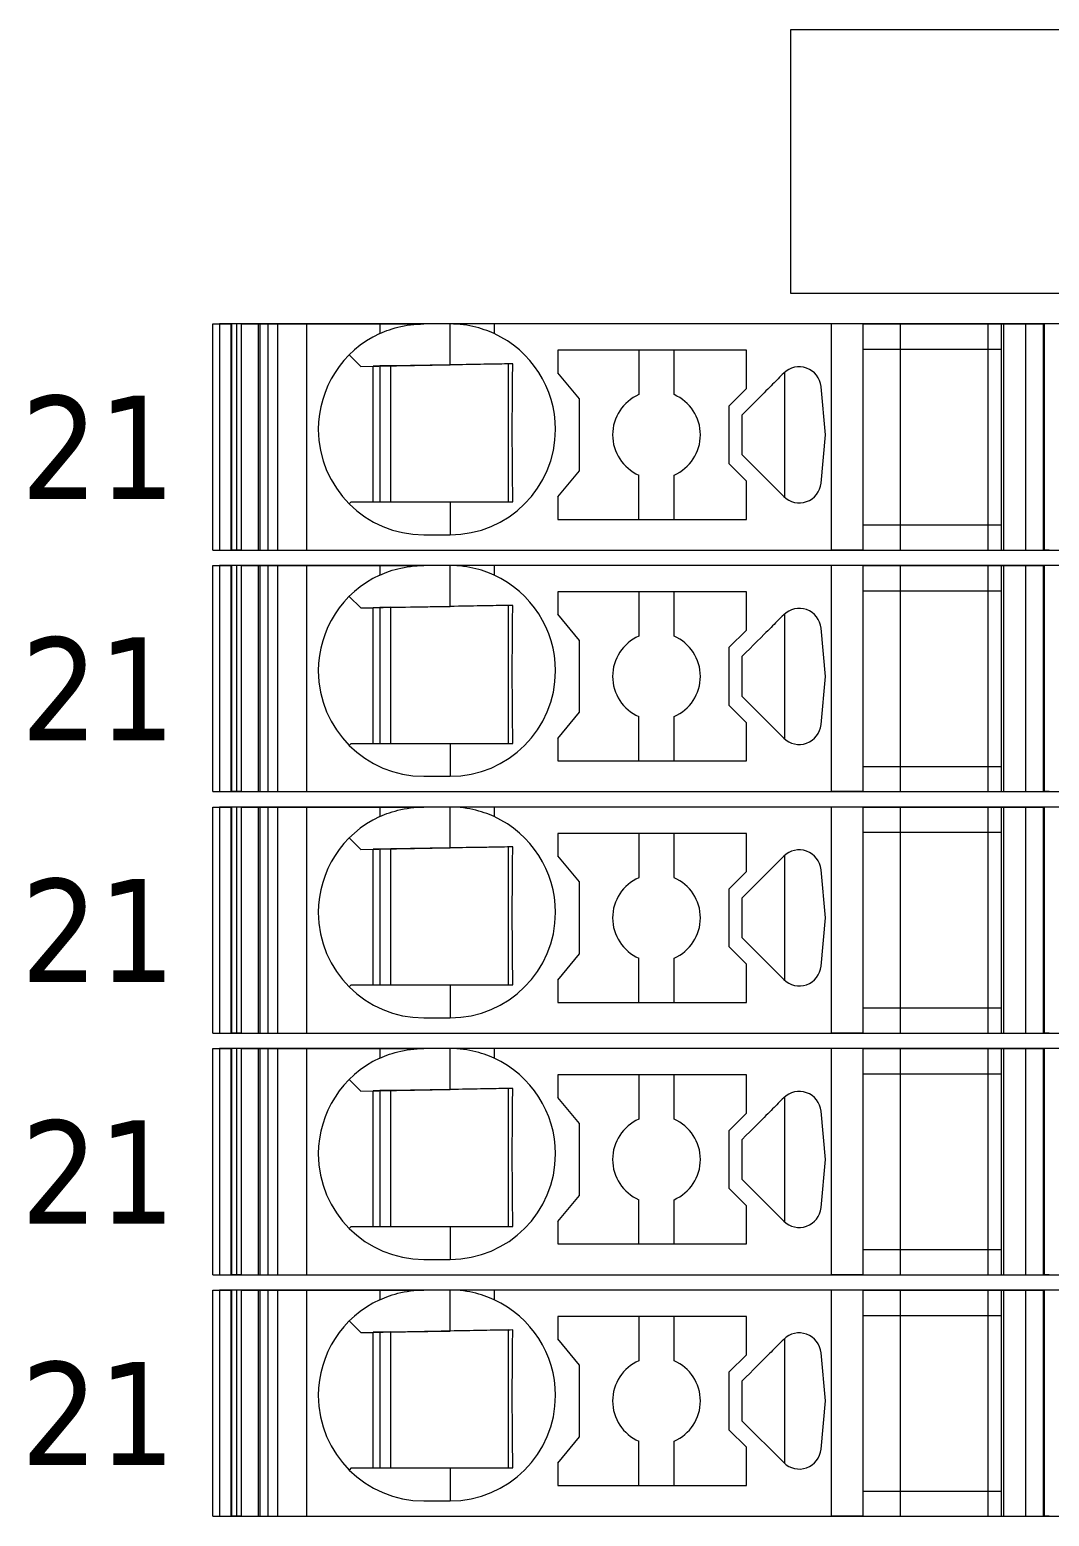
# Model space of a CAD drawing. Header units: millimetres. Extents: x 0 to 1680, y 0 to 1188.
# Drawn here: x 831.68 to 854.89, y 303.35 to 337.2 of the extents above; entities that cross this region are included whole.
import ezdxf
from ezdxf.enums import TextEntityAlignment as Align

# ---------------------------------------------------------------- set-up
doc = ezdxf.new("R2010")
doc.units = ezdxf.units.MM
for name, color, linetype, lineweight in [('EPLAN100', 7, 'Continuous', 13), ('EPLAN309', 5, 'Continuous', 5), ('EPLAN493', 5, 'Continuous', 5), ('MAIN-1', 7, 'Continuous', 5), ('MAIN-2', 7, 'Continuous', 5)]:
    doc.layers.add(name, color=color, linetype=linetype, lineweight=lineweight)
doc.styles.add('Tahoma', font='')
doc.styles.get('Tahoma').set_extended_font_data('Tahoma')

# ---------------------------------------------------------------- blocks, each defined once
blk = doc.blocks.new('EPLSYM_LibrarySPECIAL_Symbol12_Variant0_Placement8')
at = {"layer": 'EPLAN309', "lineweight": 13, "ltscale": 16}
blk.add_lwpolyline([(0, -5.15), (68.15, -5.15), (68.15, 0), (0, 0)], close=True, dxfattribs=at)
at = {"layer": 'EPLAN493', "color": 5, "style": 'Tahoma'}
blk.add_attdef('17_20450', text='', height=2.3478, dxfattribs=at).set_placement((0, -21.83478), align=Align.MIDDLE_RIGHT)
blk = doc.blocks.new('EPLSYM_LibrarySPECIAL_Symbol12_Variant0_Placement8_1')
at = {"layer": 'EPLAN309', "lineweight": 13, "ltscale": 16}
blk.add_lwpolyline([(0, -5.15), (68.15, -5.15), (68.15, 0), (0, 0)], close=True, dxfattribs=at)
at = {"layer": 'EPLAN493', "color": 5, "style": 'Tahoma'}
blk.add_attdef('17_20450', text='', height=2.3478, dxfattribs=at).set_placement((0, -21.83478), align=Align.MIDDLE_RIGHT)
blk = doc.blocks.new('EPLSYM_LibrarySPECIAL_Symbol12_Variant0_Placement8_2')
at = {"layer": 'EPLAN309', "lineweight": 13, "ltscale": 16}
blk.add_lwpolyline([(0, -5.15), (68.15, -5.15), (68.15, 0), (0, 0)], close=True, dxfattribs=at)
at = {"layer": 'EPLAN493', "color": 5, "style": 'Tahoma'}
blk.add_attdef('17_20450', text='', height=2.3478, dxfattribs=at).set_placement((0, -21.83478), align=Align.MIDDLE_RIGHT)
blk = doc.blocks.new('EPLSYM_LibrarySPECIAL_Symbol12_Variant0_Placement8_3')
at = {"layer": 'EPLAN309', "lineweight": 13, "ltscale": 16}
blk.add_lwpolyline([(0, -5.15), (68.15, -5.15), (68.15, 0), (0, 0)], close=True, dxfattribs=at)
at = {"layer": 'EPLAN493', "color": 5, "style": 'Tahoma'}
blk.add_attdef('17_20450', text='', height=2.3478, dxfattribs=at).set_placement((0, -21.83478), align=Align.MIDDLE_RIGHT)
blk = doc.blocks.new('EPLSYM_LibrarySPECIAL_Symbol12_Variant0_Placement8_4')
at = {"layer": 'EPLAN309', "lineweight": 13, "ltscale": 16}
blk.add_lwpolyline([(0, -5.15), (68.15, -5.15), (68.15, 0), (0, 0)], close=True, dxfattribs=at)
at = {"layer": 'EPLAN493', "color": 5, "style": 'Tahoma'}
blk.add_attdef('17_20450', text='', height=2.3478, dxfattribs=at).set_placement((0, -21.83478), align=Align.MIDDLE_RIGHT)

msp = doc.modelspace()

# ---------------------------------------------------------------- linework, layer by layer
at = {"layer": 'EPLAN100', "lineweight": 0, "ltscale": 6}
msp.add_lwpolyline([(849, 331.2), (887, 331.2), (887, 337.2), (849, 337.2)], close=True, dxfattribs=at)
at = {"layer": 'MAIN-1'}
for p, q in [((835.85, 330.5), (836.284, 330.5)), ((835.85, 325.35), (835.85, 330.5)), ((836.393, 330.5), (836.284, 330.5)), ((836.284, 325.35), (836.284, 330.5)), ((836.501, 330.5), (836.393, 330.5)), ((836.393, 325.35), (836.393, 330.5)), ((836.501, 330.5), (839.65, 330.5)), ((836.501, 325.35), (836.501, 330.5)), ((839.65, 330.5), (840.65, 330.5)), ((839.65, 330.5), (839.65, 330.282)), ((839.872, 330.37), (839.933, 330.39)), ((839.933, 330.39), (839.997, 330.409)), ((839.997, 330.409), (840.063, 330.427)), ((840.063, 330.427), (840.131, 330.443)), ((840.131, 330.443), (840.201, 330.458)), ((840.201, 330.458), (840.272, 330.47)), ((840.272, 330.47), (840.346, 330.481)), ((840.346, 330.481), (840.421, 330.489)), ((840.421, 330.489), (840.497, 330.495)), ((840.497, 330.495), (840.573, 330.499)), ((840.573, 330.499), (840.65, 330.5)), ((841.25, 330.5), (840.65, 330.5)), ((841.327, 330.499), (841.25, 330.5)), ((842.25, 330.5), (841.25, 330.5)), ((841.25, 329.568), (841.25, 330.5)), ((841.403, 330.495), (841.327, 330.499)), ((841.479, 330.489), (841.403, 330.495)), ((841.554, 330.481), (841.479, 330.489)), ((841.628, 330.47), (841.554, 330.481)), ((841.699, 330.458), (841.628, 330.47)), ((841.769, 330.443), (841.699, 330.458)), ((841.837, 330.427), (841.769, 330.443)), ((841.903, 330.409), (841.837, 330.427)), ((841.967, 330.39), (841.903, 330.409)), ((842.028, 330.37), (841.967, 330.39)), ((849.932, 330.5), (842.25, 330.5)), ((842.25, 330.5), (842.25, 330.282)), ((850.65, 330.5), (849.932, 330.5)), ((849.932, 325.35), (849.932, 330.5)), ((850.65, 330.5), (853.8, 330.5)), ((850.65, 330.5), (850.65, 325.35)), ((853.8, 330.5), (854.35, 330.5)), ((853.8, 330.5), (853.8, 325.35)), ((854.35, 330.5), (854.784, 330.5)), ((854.35, 330.5), (854.35, 325.35)), ((854.893, 330.5), (854.784, 330.5)), ((854.784, 325.35), (854.784, 330.5)), ((839.65, 330.282), (839.702, 330.305)), ((839.702, 330.305), (839.756, 330.327)), ((839.756, 330.327), (839.813, 330.349)), ((839.813, 330.349), (839.872, 330.37)), ((842.087, 330.349), (842.028, 330.37)), ((842.144, 330.327), (842.087, 330.349)), ((842.198, 330.305), (842.144, 330.327)), ((842.25, 330.282), (842.198, 330.305)), ((838.953, 329.797), (839.217, 329.533)), ((843.7, 329.9), (843.7, 329.389)), ((848, 329.9), (843.7, 329.9)), ((845.55, 329.9), (845.55, 328.892)), ((846.35, 328.892), (846.35, 329.9)), ((848, 329.029), (848, 329.9)), ((850.65, 329.925), (853.8, 329.925)), ((839.217, 329.533), (841.25, 329.568)), ((839.5, 326.45), (839.5, 329.538)), ((839.65, 329.54), (839.65, 326.45)), ((839.9, 326.45), (839.9, 329.545)), ((841.345, 329.57), (841.25, 329.568)), ((841.438, 329.571), (841.345, 329.57)), ((841.53, 329.573), (841.438, 329.571)), ((841.618, 329.575), (841.53, 329.573)), ((841.703, 329.576), (841.618, 329.575)), ((841.786, 329.577), (841.703, 329.576)), ((841.865, 329.579), (841.786, 329.577)), ((841.943, 329.58), (841.865, 329.579)), ((842.017, 329.581), (841.943, 329.58)), ((842.09, 329.582), (842.017, 329.581)), ((842.16, 329.584), (842.09, 329.582)), ((842.229, 329.585), (842.16, 329.584)), ((842.297, 329.586), (842.229, 329.585)), ((842.363, 329.587), (842.297, 329.586)), ((842.428, 329.588), (842.363, 329.587)), ((842.491, 329.589), (842.428, 329.588)), ((842.554, 329.59), (842.491, 329.589)), ((842.615, 329.591), (842.554, 329.59)), ((842.579, 326.45), (842.579, 329.591)), ((842.676, 329.592), (842.615, 329.591)), ((842.673, 329.303), (842.674, 329.377)), ((842.674, 329.377), (842.675, 329.45)), ((842.675, 329.45), (842.676, 329.522)), ((842.676, 329.522), (842.676, 329.592)), ((844.2, 328.793), (843.7, 329.389)), ((848.846, 329.379), (848.815, 329.347)), ((848.867, 329.398), (848.867, 326.552)), ((842.67, 328.988), (842.671, 329.07)), ((842.671, 329.07), (842.672, 329.149)), ((842.672, 329.149), (842.673, 329.227)), ((842.673, 329.227), (842.673, 329.303)), ((847.6, 328.629), (848, 329.029)), ((848.521, 329.053), (848.483, 329.015)), ((848.558, 329.09), (848.521, 329.053)), ((848.594, 329.126), (848.558, 329.09)), ((848.627, 329.159), (848.594, 329.126)), ((848.658, 329.191), (848.627, 329.159)), ((848.69, 329.222), (848.658, 329.191)), ((848.721, 329.253), (848.69, 329.222)), ((848.752, 329.285), (848.721, 329.253)), ((848.784, 329.316), (848.752, 329.285)), ((848.815, 329.347), (848.784, 329.316)), ((849.802, 327.975), (849.698, 329.072)), ((842.668, 328.632), (842.669, 328.726)), ((842.669, 328.817), (842.67, 328.904)), ((842.669, 328.726), (842.669, 328.817)), ((842.67, 328.904), (842.67, 328.988)), ((844.2, 327.157), (844.2, 328.793)), ((848.158, 328.69), (848.072, 328.604)), ((848.242, 328.774), (848.158, 328.69)), ((848.323, 328.856), (848.242, 328.774)), ((848.402, 328.934), (848.323, 328.856)), ((848.443, 328.975), (848.402, 328.934)), ((848.483, 329.015), (848.443, 328.975)), ((842.667, 328.431), (842.668, 328.534)), ((842.667, 328.324), (842.667, 328.431)), ((842.668, 328.534), (842.668, 328.632)), ((847.6, 328.629), (847.6, 327.321)), ((847.986, 328.518), (847.9, 328.432)), ((847.9, 328.302), (847.9, 328.432)), ((848.072, 328.604), (847.986, 328.518)), ((842.667, 328.213), (842.667, 328.324)), ((842.667, 328.1), (842.667, 328.213)), ((842.667, 327.979), (842.667, 328.1)), ((847.9, 328.171), (847.9, 328.302)), ((847.9, 328.04), (847.9, 328.171)), ((847.9, 327.91), (847.9, 328.04)), ((842.667, 327.861), (842.667, 327.979)), ((842.667, 327.747), (842.667, 327.861)), ((842.668, 327.638), (842.667, 327.747)), ((847.9, 327.779), (847.9, 327.91)), ((847.9, 327.648), (847.9, 327.779)), ((849.698, 326.878), (849.802, 327.975)), ((842.668, 327.534), (842.668, 327.638)), ((842.669, 327.434), (842.668, 327.534)), ((842.669, 327.339), (842.669, 327.434)), ((842.67, 327.248), (842.669, 327.339)), ((847.9, 327.518), (847.9, 327.648)), ((847.9, 327.518), (848.846, 326.571)), ((842.671, 327.159), (842.67, 327.248)), ((842.672, 327.073), (842.671, 327.159)), ((842.672, 326.99), (842.672, 327.073)), ((843.7, 326.561), (844.2, 327.157)), ((845.55, 326.05), (845.55, 327.058)), ((846.35, 326.05), (846.35, 327.058)), ((848, 326.921), (847.6, 327.321)), ((842.673, 326.908), (842.672, 326.99)), ((842.674, 326.829), (842.673, 326.908)), ((842.675, 326.75), (842.674, 326.829)), ((842.676, 326.674), (842.675, 326.75)), ((842.676, 326.598), (842.676, 326.674)), ((848, 326.05), (848, 326.921)), ((839, 326.45), (838.953, 326.403)), ((839, 326.45), (841.25, 326.45)), ((841.25, 326.45), (841.342, 326.45)), ((841.25, 326.45), (841.25, 325.7)), ((841.342, 326.45), (841.433, 326.45)), ((841.433, 326.45), (841.523, 326.45)), ((841.523, 326.45), (841.61, 326.45)), ((841.61, 326.45), (841.695, 326.45)), ((841.695, 326.45), (841.778, 326.45)), ((841.778, 326.45), (841.858, 326.45)), ((841.858, 326.45), (841.936, 326.45)), ((841.936, 326.45), (842.011, 326.45)), ((842.011, 326.45), (842.085, 326.45)), ((842.085, 326.45), (842.157, 326.45)), ((842.157, 326.45), (842.226, 326.45)), ((842.226, 326.45), (842.295, 326.45)), ((842.295, 326.45), (842.361, 326.45)), ((842.361, 326.45), (842.427, 326.45)), ((842.427, 326.45), (842.491, 326.45)), ((842.491, 326.45), (842.555, 326.45)), ((842.555, 326.45), (842.617, 326.45)), ((842.617, 326.45), (842.678, 326.45)), ((842.677, 326.524), (842.676, 326.598)), ((842.678, 326.45), (842.677, 326.524)), ((843.7, 326.561), (843.7, 326.05)), ((843.7, 326.05), (848, 326.05)), ((840.65, 325.7), (841.25, 325.7)), ((850.65, 325.925), (853.8, 325.925)), ((835.85, 325.35), (836.284, 325.35)), ((836.393, 325.35), (836.284, 325.35)), ((836.501, 325.35), (836.393, 325.35)), ((836.501, 325.35), (849.932, 325.35)), ((850.65, 325.35), (849.932, 325.35)), ((850.65, 325.35), (853.8, 325.35)), ((853.8, 325.35), (854.35, 325.35)), ((854.35, 325.35), (854.784, 325.35)), ((854.893, 325.35), (854.784, 325.35)), ((835.85, 325), (836.284, 325)), ((835.85, 319.85), (835.85, 325)), ((836.393, 325), (836.284, 325)), ((836.284, 319.85), (836.284, 325)), ((836.501, 325), (836.393, 325)), ((836.393, 319.85), (836.393, 325)), ((836.501, 325), (839.65, 325)), ((836.501, 319.85), (836.501, 325)), ((839.65, 325), (840.65, 325)), ((839.65, 325), (839.65, 324.782)), ((840.201, 324.958), (840.272, 324.97)), ((840.272, 324.97), (840.346, 324.981)), ((840.346, 324.981), (840.421, 324.989)), ((840.421, 324.989), (840.497, 324.995)), ((840.497, 324.995), (840.573, 324.999)), ((840.573, 324.999), (840.65, 325)), ((841.25, 325), (840.65, 325)), ((841.327, 324.999), (841.25, 325)), ((842.25, 325), (841.25, 325)), ((841.25, 324.068), (841.25, 325)), ((841.403, 324.995), (841.327, 324.999)), ((841.479, 324.989), (841.403, 324.995)), ((841.554, 324.981), (841.479, 324.989)), ((841.628, 324.97), (841.554, 324.981)), ((841.699, 324.958), (841.628, 324.97)), ((849.932, 325), (842.25, 325)), ((842.25, 325), (842.25, 324.782)), ((850.65, 325), (849.932, 325)), ((849.932, 319.85), (849.932, 325)), ((850.65, 325), (853.8, 325)), ((850.65, 325), (850.65, 319.85)), ((853.8, 325), (854.35, 325)), ((853.8, 325), (853.8, 319.85)), ((854.35, 325), (854.784, 325)), ((854.35, 325), (854.35, 319.85)), ((854.893, 325), (854.784, 325)), ((854.784, 319.85), (854.784, 325)), ((839.65, 324.782), (839.702, 324.805)), ((839.702, 324.805), (839.756, 324.827)), ((839.756, 324.827), (839.813, 324.849)), ((839.813, 324.849), (839.872, 324.87)), ((839.872, 324.87), (839.933, 324.89)), ((839.933, 324.89), (839.997, 324.909)), ((839.997, 324.909), (840.063, 324.927)), ((840.063, 324.927), (840.131, 324.943)), ((840.131, 324.943), (840.201, 324.958)), ((841.769, 324.943), (841.699, 324.958)), ((841.837, 324.927), (841.769, 324.943)), ((841.903, 324.909), (841.837, 324.927)), ((841.967, 324.89), (841.903, 324.909)), ((842.028, 324.87), (841.967, 324.89)), ((842.087, 324.849), (842.028, 324.87)), ((842.144, 324.827), (842.087, 324.849)), ((842.198, 324.805), (842.144, 324.827)), ((842.25, 324.782), (842.198, 324.805)), ((838.953, 324.297), (839.217, 324.033)), ((843.7, 324.4), (843.7, 323.889)), ((848, 324.4), (843.7, 324.4)), ((845.55, 324.4), (845.55, 323.392)), ((846.35, 323.392), (846.35, 324.4)), ((848, 323.529), (848, 324.4)), ((850.65, 324.425), (853.8, 324.425)), ((839.217, 324.033), (841.25, 324.068)), ((839.5, 320.95), (839.5, 324.038)), ((839.65, 324.04), (839.65, 320.95)), ((839.9, 320.95), (839.9, 324.045)), ((841.345, 324.07), (841.25, 324.068)), ((841.438, 324.071), (841.345, 324.07)), ((841.53, 324.073), (841.438, 324.071)), ((841.618, 324.075), (841.53, 324.073)), ((841.703, 324.076), (841.618, 324.075)), ((841.786, 324.077), (841.703, 324.076)), ((841.865, 324.079), (841.786, 324.077)), ((841.943, 324.08), (841.865, 324.079)), ((842.017, 324.081), (841.943, 324.08)), ((842.09, 324.082), (842.017, 324.081)), ((842.16, 324.084), (842.09, 324.082)), ((842.229, 324.085), (842.16, 324.084)), ((842.297, 324.086), (842.229, 324.085)), ((842.363, 324.087), (842.297, 324.086)), ((842.428, 324.088), (842.363, 324.087)), ((842.491, 324.089), (842.428, 324.088)), ((842.554, 324.09), (842.491, 324.089)), ((842.615, 324.091), (842.554, 324.09)), ((842.579, 320.95), (842.579, 324.091)), ((842.676, 324.092), (842.615, 324.091)), ((842.674, 323.877), (842.675, 323.95)), ((842.675, 323.95), (842.676, 324.022)), ((842.676, 324.022), (842.676, 324.092)), ((842.671, 323.57), (842.672, 323.649)), ((842.672, 323.649), (842.673, 323.727)), ((842.673, 323.803), (842.674, 323.877)), ((842.673, 323.727), (842.673, 323.803)), ((844.2, 323.293), (843.7, 323.889)), ((848.594, 323.626), (848.558, 323.59)), ((848.627, 323.659), (848.594, 323.626)), ((848.658, 323.691), (848.627, 323.659)), ((848.69, 323.722), (848.658, 323.691)), ((848.721, 323.753), (848.69, 323.722)), ((848.752, 323.785), (848.721, 323.753)), ((848.784, 323.816), (848.752, 323.785)), ((848.815, 323.847), (848.784, 323.816)), ((848.846, 323.879), (848.815, 323.847)), ((848.867, 323.898), (848.867, 321.052)), ((842.669, 323.317), (842.67, 323.404)), ((842.669, 323.226), (842.669, 323.317)), ((842.67, 323.488), (842.671, 323.57)), ((842.67, 323.404), (842.67, 323.488)), ((844.2, 321.657), (844.2, 323.293)), ((847.6, 323.129), (848, 323.529)), ((848.242, 323.274), (848.158, 323.19)), ((848.323, 323.356), (848.242, 323.274)), ((848.402, 323.434), (848.323, 323.356)), ((848.443, 323.475), (848.402, 323.434)), ((848.483, 323.515), (848.443, 323.475)), ((848.521, 323.553), (848.483, 323.515)), ((848.558, 323.59), (848.521, 323.553)), ((849.802, 322.475), (849.698, 323.572)), ((842.667, 322.931), (842.668, 323.034)), ((842.667, 322.824), (842.667, 322.931)), ((842.668, 323.132), (842.669, 323.226)), ((842.668, 323.034), (842.668, 323.132)), ((847.6, 323.129), (847.6, 321.821)), ((847.986, 323.018), (847.9, 322.932)), ((847.9, 322.802), (847.9, 322.932)), ((848.072, 323.104), (847.986, 323.018)), ((848.158, 323.19), (848.072, 323.104)), ((842.667, 322.713), (842.667, 322.824)), ((842.667, 322.6), (842.667, 322.713)), ((842.667, 322.479), (842.667, 322.6)), ((847.9, 322.671), (847.9, 322.802)), ((847.9, 322.54), (847.9, 322.671)), ((842.667, 322.361), (842.667, 322.479)), ((842.667, 322.247), (842.667, 322.361)), ((847.9, 322.41), (847.9, 322.54)), ((847.9, 322.279), (847.9, 322.41)), ((847.9, 322.148), (847.9, 322.279)), ((849.698, 321.378), (849.802, 322.475)), ((842.668, 322.138), (842.667, 322.247)), ((842.668, 322.034), (842.668, 322.138)), ((842.669, 321.934), (842.668, 322.034)), ((842.669, 321.839), (842.669, 321.934)), ((847.9, 322.018), (847.9, 322.148)), ((847.9, 322.018), (848.846, 321.071)), ((842.67, 321.748), (842.669, 321.839)), ((842.671, 321.659), (842.67, 321.748)), ((842.672, 321.573), (842.671, 321.659)), ((843.7, 321.061), (844.2, 321.657)), ((848, 321.421), (847.6, 321.821)), ((842.672, 321.49), (842.672, 321.573)), ((842.673, 321.408), (842.672, 321.49)), ((842.674, 321.329), (842.673, 321.408)), ((842.675, 321.25), (842.674, 321.329)), ((842.676, 321.174), (842.675, 321.25)), ((845.55, 320.55), (845.55, 321.558)), ((846.35, 320.55), (846.35, 321.558)), ((848, 320.55), (848, 321.421)), ((839, 320.95), (838.953, 320.903)), ((839, 320.95), (841.25, 320.95)), ((841.25, 320.95), (841.342, 320.95)), ((841.25, 320.95), (841.25, 320.2)), ((841.342, 320.95), (841.433, 320.95)), ((841.433, 320.95), (841.523, 320.95)), ((841.523, 320.95), (841.61, 320.95)), ((841.61, 320.95), (841.695, 320.95)), ((841.695, 320.95), (841.778, 320.95)), ((841.778, 320.95), (841.858, 320.95)), ((841.858, 320.95), (841.936, 320.95)), ((841.936, 320.95), (842.011, 320.95)), ((842.011, 320.95), (842.085, 320.95)), ((842.085, 320.95), (842.157, 320.95)), ((842.157, 320.95), (842.226, 320.95)), ((842.226, 320.95), (842.295, 320.95)), ((842.295, 320.95), (842.361, 320.95)), ((842.361, 320.95), (842.427, 320.95)), ((842.427, 320.95), (842.491, 320.95)), ((842.491, 320.95), (842.555, 320.95)), ((842.555, 320.95), (842.617, 320.95)), ((842.617, 320.95), (842.678, 320.95)), ((842.676, 321.098), (842.676, 321.174)), ((842.677, 321.024), (842.676, 321.098)), ((842.678, 320.95), (842.677, 321.024)), ((843.7, 321.061), (843.7, 320.55)), ((843.7, 320.55), (848, 320.55)), ((850.65, 320.425), (853.8, 320.425)), ((840.65, 320.2), (841.25, 320.2)), ((835.85, 319.85), (836.284, 319.85)), ((836.393, 319.85), (836.284, 319.85)), ((836.501, 319.85), (836.393, 319.85)), ((836.501, 319.85), (849.932, 319.85)), ((850.65, 319.85), (849.932, 319.85)), ((850.65, 319.85), (853.8, 319.85)), ((853.8, 319.85), (854.35, 319.85)), ((854.35, 319.85), (854.784, 319.85)), ((854.893, 319.85), (854.784, 319.85)), ((835.85, 319.5), (836.284, 319.5)), ((835.85, 314.35), (835.85, 319.5)), ((836.393, 319.5), (836.284, 319.5)), ((836.284, 314.35), (836.284, 319.5)), ((836.501, 319.5), (836.393, 319.5)), ((836.393, 314.35), (836.393, 319.5)), ((836.501, 319.5), (839.65, 319.5)), ((836.501, 314.35), (836.501, 319.5)), ((839.65, 319.5), (840.65, 319.5)), ((839.65, 319.5), (839.65, 319.282)), ((839.65, 319.282), (839.702, 319.305)), ((839.702, 319.305), (839.756, 319.327)), ((839.756, 319.327), (839.813, 319.349)), ((839.813, 319.349), (839.872, 319.37)), ((839.872, 319.37), (839.933, 319.39)), ((839.933, 319.39), (839.997, 319.409)), ((839.997, 319.409), (840.063, 319.427)), ((840.063, 319.427), (840.131, 319.443)), ((840.131, 319.443), (840.201, 319.458)), ((840.201, 319.458), (840.272, 319.47)), ((840.272, 319.47), (840.346, 319.481)), ((840.346, 319.481), (840.421, 319.489)), ((840.421, 319.489), (840.497, 319.495)), ((840.497, 319.495), (840.573, 319.499)), ((840.573, 319.499), (840.65, 319.5)), ((841.25, 319.5), (840.65, 319.5)), ((841.327, 319.499), (841.25, 319.5)), ((842.25, 319.5), (841.25, 319.5)), ((841.25, 318.568), (841.25, 319.5)), ((841.403, 319.495), (841.327, 319.499)), ((841.479, 319.489), (841.403, 319.495)), ((841.554, 319.481), (841.479, 319.489)), ((841.628, 319.47), (841.554, 319.481)), ((841.699, 319.458), (841.628, 319.47)), ((841.769, 319.443), (841.699, 319.458)), ((841.837, 319.427), (841.769, 319.443)), ((841.903, 319.409), (841.837, 319.427)), ((841.967, 319.39), (841.903, 319.409)), ((842.028, 319.37), (841.967, 319.39)), ((842.087, 319.349), (842.028, 319.37)), ((842.144, 319.327), (842.087, 319.349)), ((842.198, 319.305), (842.144, 319.327)), ((842.25, 319.282), (842.198, 319.305)), ((849.932, 319.5), (842.25, 319.5)), ((842.25, 319.5), (842.25, 319.282)), ((850.65, 319.5), (849.932, 319.5)), ((849.932, 314.35), (849.932, 319.5)), ((850.65, 319.5), (853.8, 319.5)), ((850.65, 319.5), (850.65, 314.35)), ((853.8, 319.5), (854.35, 319.5)), ((853.8, 319.5), (853.8, 314.35)), ((854.35, 319.5), (854.784, 319.5)), ((854.35, 319.5), (854.35, 314.35)), ((854.893, 319.5), (854.784, 319.5)), ((854.784, 314.35), (854.784, 319.5)), ((843.7, 318.9), (843.7, 318.389)), ((848, 318.9), (843.7, 318.9)), ((845.55, 318.9), (845.55, 317.892)), ((846.35, 317.892), (846.35, 318.9)), ((848, 318.029), (848, 318.9)), ((850.65, 318.925), (853.8, 318.925)), ((838.953, 318.797), (839.217, 318.533)), ((839.217, 318.533), (841.25, 318.568)), ((839.5, 315.45), (839.5, 318.538)), ((839.65, 318.54), (839.65, 315.45)), ((839.9, 315.45), (839.9, 318.545)), ((841.345, 318.57), (841.25, 318.568)), ((841.438, 318.571), (841.345, 318.57)), ((841.53, 318.573), (841.438, 318.571)), ((841.618, 318.575), (841.53, 318.573)), ((841.703, 318.576), (841.618, 318.575)), ((841.786, 318.577), (841.703, 318.576)), ((841.865, 318.579), (841.786, 318.577)), ((841.943, 318.58), (841.865, 318.579)), ((842.017, 318.581), (841.943, 318.58)), ((842.09, 318.582), (842.017, 318.581)), ((842.16, 318.584), (842.09, 318.582)), ((842.229, 318.585), (842.16, 318.584)), ((842.297, 318.586), (842.229, 318.585)), ((842.363, 318.587), (842.297, 318.586)), ((842.428, 318.588), (842.363, 318.587)), ((842.491, 318.589), (842.428, 318.588)), ((842.554, 318.59), (842.491, 318.589)), ((842.615, 318.591), (842.554, 318.59)), ((842.579, 315.45), (842.579, 318.591)), ((842.676, 318.592), (842.615, 318.591)), ((842.676, 318.522), (842.676, 318.592)), ((842.672, 318.149), (842.673, 318.227)), ((842.673, 318.303), (842.674, 318.377)), ((842.673, 318.227), (842.673, 318.303)), ((842.674, 318.377), (842.675, 318.45)), ((842.675, 318.45), (842.676, 318.522)), ((844.2, 317.793), (843.7, 318.389)), ((848.658, 318.191), (848.627, 318.159)), ((848.69, 318.222), (848.658, 318.191)), ((848.721, 318.253), (848.69, 318.222)), ((848.752, 318.285), (848.721, 318.253)), ((848.784, 318.316), (848.752, 318.285)), ((848.815, 318.347), (848.784, 318.316)), ((848.846, 318.379), (848.815, 318.347)), ((848.867, 318.398), (848.867, 315.552)), ((842.669, 317.817), (842.67, 317.904)), ((842.67, 317.988), (842.671, 318.07)), ((842.67, 317.904), (842.67, 317.988)), ((842.671, 318.07), (842.672, 318.149)), ((847.6, 317.629), (848, 318.029)), ((848.323, 317.856), (848.242, 317.774)), ((848.402, 317.934), (848.323, 317.856)), ((848.443, 317.975), (848.402, 317.934)), ((848.483, 318.015), (848.443, 317.975)), ((848.521, 318.053), (848.483, 318.015)), ((848.558, 318.09), (848.521, 318.053)), ((848.594, 318.126), (848.558, 318.09)), ((848.627, 318.159), (848.594, 318.126)), ((849.802, 316.975), (849.698, 318.072)), ((842.667, 317.431), (842.668, 317.534)), ((842.668, 317.632), (842.669, 317.726)), ((842.668, 317.534), (842.668, 317.632)), ((842.669, 317.726), (842.669, 317.817)), ((844.2, 316.157), (844.2, 317.793)), ((847.6, 317.629), (847.6, 316.321)), ((847.986, 317.518), (847.9, 317.432)), ((848.072, 317.604), (847.986, 317.518)), ((848.158, 317.69), (848.072, 317.604)), ((848.242, 317.774), (848.158, 317.69)), ((842.667, 317.324), (842.667, 317.431)), ((842.667, 317.213), (842.667, 317.324)), ((842.667, 317.1), (842.667, 317.213)), ((847.9, 317.302), (847.9, 317.432)), ((847.9, 317.171), (847.9, 317.302)), ((842.667, 316.979), (842.667, 317.1)), ((842.667, 316.861), (842.667, 316.979)), ((842.667, 316.747), (842.667, 316.861)), ((847.9, 317.04), (847.9, 317.171)), ((847.9, 316.91), (847.9, 317.04)), ((847.9, 316.779), (847.9, 316.91)), ((849.698, 315.878), (849.802, 316.975)), ((842.668, 316.638), (842.667, 316.747)), ((842.668, 316.534), (842.668, 316.638)), ((842.669, 316.434), (842.668, 316.534)), ((847.9, 316.648), (847.9, 316.779)), ((847.9, 316.518), (847.9, 316.648)), ((847.9, 316.518), (848.846, 315.571)), ((842.669, 316.339), (842.669, 316.434)), ((842.67, 316.248), (842.669, 316.339)), ((842.671, 316.159), (842.67, 316.248)), ((842.672, 316.073), (842.671, 316.159)), ((848, 315.921), (847.6, 316.321)), ((842.672, 315.99), (842.672, 316.073)), ((842.673, 315.908), (842.672, 315.99)), ((842.674, 315.829), (842.673, 315.908)), ((842.675, 315.75), (842.674, 315.829)), ((843.7, 315.561), (844.2, 316.157)), ((845.55, 315.05), (845.55, 316.058)), ((846.35, 315.05), (846.35, 316.058)), ((848, 315.05), (848, 315.921)), ((842.676, 315.674), (842.675, 315.75)), ((842.676, 315.598), (842.676, 315.674)), ((842.677, 315.524), (842.676, 315.598)), ((842.678, 315.45), (842.677, 315.524)), ((843.7, 315.561), (843.7, 315.05)), ((839, 315.45), (838.953, 315.403)), ((839, 315.45), (841.25, 315.45)), ((841.25, 315.45), (841.342, 315.45)), ((841.25, 315.45), (841.25, 314.7)), ((841.342, 315.45), (841.433, 315.45)), ((841.433, 315.45), (841.523, 315.45)), ((841.523, 315.45), (841.61, 315.45)), ((841.61, 315.45), (841.695, 315.45)), ((841.695, 315.45), (841.778, 315.45)), ((841.778, 315.45), (841.858, 315.45)), ((841.858, 315.45), (841.936, 315.45)), ((841.936, 315.45), (842.011, 315.45)), ((842.011, 315.45), (842.085, 315.45)), ((842.085, 315.45), (842.157, 315.45)), ((842.157, 315.45), (842.226, 315.45)), ((842.226, 315.45), (842.295, 315.45)), ((842.295, 315.45), (842.361, 315.45)), ((842.361, 315.45), (842.427, 315.45)), ((842.427, 315.45), (842.491, 315.45)), ((842.491, 315.45), (842.555, 315.45)), ((842.555, 315.45), (842.617, 315.45)), ((842.617, 315.45), (842.678, 315.45)), ((843.7, 315.05), (848, 315.05)), ((850.65, 314.925), (853.8, 314.925)), ((840.65, 314.7), (841.25, 314.7)), ((835.85, 314.35), (836.284, 314.35)), ((836.393, 314.35), (836.284, 314.35)), ((836.501, 314.35), (836.393, 314.35)), ((836.501, 314.35), (849.932, 314.35)), ((850.65, 314.35), (849.932, 314.35)), ((850.65, 314.35), (853.8, 314.35)), ((853.8, 314.35), (854.35, 314.35)), ((854.35, 314.35), (854.784, 314.35)), ((854.893, 314.35), (854.784, 314.35)), ((835.85, 314), (836.284, 314)), ((835.85, 308.85), (835.85, 314)), ((836.393, 314), (836.284, 314)), ((836.284, 308.85), (836.284, 314)), ((836.501, 314), (836.393, 314)), ((836.393, 308.85), (836.393, 314)), ((836.501, 314), (839.65, 314)), ((836.501, 308.85), (836.501, 314)), ((839.65, 314), (840.65, 314)), ((839.65, 314), (839.65, 313.782)), ((839.65, 313.782), (839.702, 313.805)), ((839.702, 313.805), (839.756, 313.827)), ((839.756, 313.827), (839.813, 313.849)), ((839.813, 313.849), (839.872, 313.87)), ((839.872, 313.87), (839.933, 313.89)), ((839.933, 313.89), (839.997, 313.909)), ((839.997, 313.909), (840.063, 313.927)), ((840.063, 313.927), (840.131, 313.943)), ((840.131, 313.943), (840.201, 313.958)), ((840.201, 313.958), (840.272, 313.97)), ((840.272, 313.97), (840.346, 313.981)), ((840.346, 313.981), (840.421, 313.989)), ((840.421, 313.989), (840.497, 313.995)), ((840.497, 313.995), (840.573, 313.999)), ((840.573, 313.999), (840.65, 314)), ((841.25, 314), (840.65, 314)), ((841.327, 313.999), (841.25, 314)), ((842.25, 314), (841.25, 314)), ((841.25, 313.068), (841.25, 314)), ((841.403, 313.995), (841.327, 313.999)), ((841.479, 313.989), (841.403, 313.995)), ((841.554, 313.981), (841.479, 313.989)), ((841.628, 313.97), (841.554, 313.981)), ((841.699, 313.958), (841.628, 313.97)), ((841.769, 313.943), (841.699, 313.958)), ((841.837, 313.927), (841.769, 313.943)), ((841.903, 313.909), (841.837, 313.927)), ((841.967, 313.89), (841.903, 313.909)), ((842.028, 313.87), (841.967, 313.89)), ((842.087, 313.849), (842.028, 313.87)), ((842.144, 313.827), (842.087, 313.849)), ((842.198, 313.805), (842.144, 313.827)), ((842.25, 313.782), (842.198, 313.805)), ((849.932, 314), (842.25, 314)), ((842.25, 314), (842.25, 313.782)), ((850.65, 314), (849.932, 314)), ((849.932, 308.85), (849.932, 314)), ((850.65, 314), (853.8, 314)), ((850.65, 314), (850.65, 308.85)), ((853.8, 314), (854.35, 314)), ((853.8, 314), (853.8, 308.85)), ((854.35, 314), (854.784, 314)), ((854.35, 314), (854.35, 308.85)), ((854.893, 314), (854.784, 314)), ((854.784, 308.85), (854.784, 314)), ((838.953, 313.297), (839.217, 313.033)), ((843.7, 313.4), (843.7, 312.889)), ((848, 313.4), (843.7, 313.4)), ((845.55, 313.4), (845.55, 312.392)), ((846.35, 312.392), (846.35, 313.4)), ((848, 312.529), (848, 313.4)), ((850.65, 313.425), (853.8, 313.425)), ((839.217, 313.033), (841.25, 313.068)), ((839.5, 309.95), (839.5, 313.038)), ((839.65, 313.04), (839.65, 309.95)), ((839.9, 309.95), (839.9, 313.045)), ((841.345, 313.07), (841.25, 313.068)), ((841.438, 313.071), (841.345, 313.07)), ((841.53, 313.073), (841.438, 313.071)), ((841.618, 313.075), (841.53, 313.073)), ((841.703, 313.076), (841.618, 313.075)), ((841.786, 313.077), (841.703, 313.076)), ((841.865, 313.079), (841.786, 313.077)), ((841.943, 313.08), (841.865, 313.079)), ((842.017, 313.081), (841.943, 313.08)), ((842.09, 313.082), (842.017, 313.081)), ((842.16, 313.084), (842.09, 313.082)), ((842.229, 313.085), (842.16, 313.084)), ((842.297, 313.086), (842.229, 313.085)), ((842.363, 313.087), (842.297, 313.086)), ((842.428, 313.088), (842.363, 313.087)), ((842.491, 313.089), (842.428, 313.088)), ((842.554, 313.09), (842.491, 313.089)), ((842.615, 313.091), (842.554, 313.09)), ((842.579, 309.95), (842.579, 313.091)), ((842.676, 313.092), (842.615, 313.091)), ((842.673, 312.803), (842.674, 312.877)), ((842.673, 312.727), (842.673, 312.803)), ((842.674, 312.877), (842.675, 312.95)), ((842.675, 312.95), (842.676, 313.022)), ((842.676, 313.022), (842.676, 313.092)), ((844.2, 312.293), (843.7, 312.889)), ((848.752, 312.785), (848.721, 312.753)), ((848.784, 312.816), (848.752, 312.785)), ((848.815, 312.847), (848.784, 312.816)), ((848.846, 312.879), (848.815, 312.847)), ((848.867, 312.898), (848.867, 310.052)), ((842.67, 312.488), (842.671, 312.57)), ((842.67, 312.404), (842.67, 312.488)), ((842.671, 312.57), (842.672, 312.649)), ((842.672, 312.649), (842.673, 312.727)), ((847.6, 312.129), (848, 312.529)), ((848.443, 312.475), (848.402, 312.434)), ((848.483, 312.515), (848.443, 312.475)), ((848.521, 312.553), (848.483, 312.515)), ((848.558, 312.59), (848.521, 312.553)), ((848.594, 312.626), (848.558, 312.59)), ((848.627, 312.659), (848.594, 312.626)), ((848.658, 312.691), (848.627, 312.659)), ((848.69, 312.722), (848.658, 312.691)), ((848.721, 312.753), (848.69, 312.722)), ((849.802, 311.475), (849.698, 312.572)), ((842.668, 312.132), (842.669, 312.226)), ((842.668, 312.034), (842.668, 312.132)), ((842.669, 312.317), (842.67, 312.404)), ((842.669, 312.226), (842.669, 312.317)), ((844.2, 310.657), (844.2, 312.293)), ((847.6, 312.129), (847.6, 310.821)), ((848.072, 312.104), (847.986, 312.018)), ((848.158, 312.19), (848.072, 312.104)), ((848.242, 312.274), (848.158, 312.19)), ((848.323, 312.356), (848.242, 312.274)), ((848.402, 312.434), (848.323, 312.356)), ((842.667, 311.931), (842.668, 312.034)), ((842.667, 311.824), (842.667, 311.931)), ((842.667, 311.713), (842.667, 311.824)), ((847.986, 312.018), (847.9, 311.932)), ((847.9, 311.802), (847.9, 311.932)), ((847.9, 311.671), (847.9, 311.802)), ((842.667, 311.6), (842.667, 311.713)), ((842.667, 311.479), (842.667, 311.6)), ((842.667, 311.361), (842.667, 311.479)), ((847.9, 311.54), (847.9, 311.671)), ((847.9, 311.41), (847.9, 311.54)), ((849.698, 310.378), (849.802, 311.475)), ((842.667, 311.247), (842.667, 311.361)), ((842.668, 311.138), (842.667, 311.247)), ((842.668, 311.034), (842.668, 311.138)), ((847.9, 311.279), (847.9, 311.41)), ((847.9, 311.148), (847.9, 311.279)), ((847.9, 311.018), (847.9, 311.148)), ((842.669, 310.934), (842.668, 311.034)), ((842.669, 310.839), (842.669, 310.934)), ((842.67, 310.748), (842.669, 310.839)), ((842.671, 310.659), (842.67, 310.748)), ((848, 310.421), (847.6, 310.821)), ((847.9, 311.018), (848.846, 310.071)), ((842.672, 310.573), (842.671, 310.659)), ((842.672, 310.49), (842.672, 310.573)), ((842.673, 310.408), (842.672, 310.49)), ((842.674, 310.329), (842.673, 310.408)), ((843.7, 310.061), (844.2, 310.657)), ((845.55, 309.55), (845.55, 310.558)), ((846.35, 309.55), (846.35, 310.558)), ((848, 309.55), (848, 310.421)), ((842.675, 310.25), (842.674, 310.329)), ((842.676, 310.174), (842.675, 310.25)), ((842.676, 310.098), (842.676, 310.174)), ((842.677, 310.024), (842.676, 310.098)), ((839, 309.95), (838.953, 309.903)), ((839, 309.95), (841.25, 309.95)), ((841.25, 309.95), (841.342, 309.95)), ((841.25, 309.95), (841.25, 309.2)), ((841.342, 309.95), (841.433, 309.95)), ((841.433, 309.95), (841.523, 309.95)), ((841.523, 309.95), (841.61, 309.95)), ((841.61, 309.95), (841.695, 309.95)), ((841.695, 309.95), (841.778, 309.95)), ((841.778, 309.95), (841.858, 309.95)), ((841.858, 309.95), (841.936, 309.95)), ((841.936, 309.95), (842.011, 309.95)), ((842.011, 309.95), (842.085, 309.95)), ((842.085, 309.95), (842.157, 309.95)), ((842.157, 309.95), (842.226, 309.95)), ((842.226, 309.95), (842.295, 309.95)), ((842.295, 309.95), (842.361, 309.95)), ((842.361, 309.95), (842.427, 309.95)), ((842.427, 309.95), (842.491, 309.95)), ((842.491, 309.95), (842.555, 309.95)), ((842.555, 309.95), (842.617, 309.95)), ((842.617, 309.95), (842.678, 309.95)), ((842.678, 309.95), (842.677, 310.024)), ((843.7, 310.061), (843.7, 309.55)), ((843.7, 309.55), (848, 309.55)), ((850.65, 309.425), (853.8, 309.425)), ((840.65, 309.2), (841.25, 309.2)), ((835.85, 308.85), (836.284, 308.85)), ((836.393, 308.85), (836.284, 308.85)), ((836.501, 308.85), (836.393, 308.85)), ((836.501, 308.85), (849.932, 308.85)), ((850.65, 308.85), (849.932, 308.85)), ((850.65, 308.85), (853.8, 308.85)), ((853.8, 308.85), (854.35, 308.85)), ((854.35, 308.85), (854.784, 308.85)), ((854.893, 308.85), (854.784, 308.85)), ((835.85, 308.5), (836.284, 308.5)), ((835.85, 303.35), (835.85, 308.5)), ((836.393, 308.5), (836.284, 308.5)), ((836.284, 303.35), (836.284, 308.5)), ((836.501, 308.5), (836.393, 308.5)), ((836.393, 303.35), (836.393, 308.5)), ((836.501, 308.5), (839.65, 308.5)), ((836.501, 303.35), (836.501, 308.5)), ((839.65, 308.5), (840.65, 308.5)), ((839.65, 308.5), (839.65, 308.282)), ((839.872, 308.37), (839.933, 308.39)), ((839.933, 308.39), (839.997, 308.409)), ((839.997, 308.409), (840.063, 308.427)), ((840.063, 308.427), (840.131, 308.443)), ((840.131, 308.443), (840.201, 308.458)), ((840.201, 308.458), (840.272, 308.47)), ((840.272, 308.47), (840.346, 308.481)), ((840.346, 308.481), (840.421, 308.489)), ((840.421, 308.489), (840.497, 308.495)), ((840.497, 308.495), (840.573, 308.499)), ((840.573, 308.499), (840.65, 308.5)), ((841.25, 308.5), (840.65, 308.5)), ((841.327, 308.499), (841.25, 308.5)), ((842.25, 308.5), (841.25, 308.5)), ((841.25, 307.568), (841.25, 308.5)), ((841.403, 308.495), (841.327, 308.499)), ((841.479, 308.489), (841.403, 308.495)), ((841.554, 308.481), (841.479, 308.489)), ((841.628, 308.47), (841.554, 308.481)), ((841.699, 308.458), (841.628, 308.47)), ((841.769, 308.443), (841.699, 308.458)), ((841.837, 308.427), (841.769, 308.443)), ((841.903, 308.409), (841.837, 308.427)), ((841.967, 308.39), (841.903, 308.409)), ((842.028, 308.37), (841.967, 308.39)), ((849.932, 308.5), (842.25, 308.5)), ((842.25, 308.5), (842.25, 308.282)), ((850.65, 308.5), (849.932, 308.5)), ((849.932, 303.35), (849.932, 308.5)), ((850.65, 308.5), (853.8, 308.5)), ((850.65, 308.5), (850.65, 303.35)), ((853.8, 308.5), (854.35, 308.5)), ((853.8, 308.5), (853.8, 303.35)), ((854.35, 308.5), (854.784, 308.5)), ((854.35, 308.5), (854.35, 303.35)), ((854.893, 308.5), (854.784, 308.5)), ((854.784, 303.35), (854.784, 308.5)), ((839.65, 308.282), (839.702, 308.305)), ((839.702, 308.305), (839.756, 308.327)), ((839.756, 308.327), (839.813, 308.349)), ((839.813, 308.349), (839.872, 308.37)), ((842.087, 308.349), (842.028, 308.37)), ((842.144, 308.327), (842.087, 308.349)), ((842.198, 308.305), (842.144, 308.327)), ((842.25, 308.282), (842.198, 308.305)), ((838.953, 307.797), (839.217, 307.533)), ((843.7, 307.9), (843.7, 307.389)), ((848, 307.9), (843.7, 307.9)), ((845.55, 307.9), (845.55, 306.892)), ((846.35, 306.892), (846.35, 307.9)), ((848, 307.029), (848, 307.9)), ((850.65, 307.925), (853.8, 307.925)), ((839.217, 307.533), (841.25, 307.568)), ((839.5, 304.45), (839.5, 307.538)), ((839.65, 307.54), (839.65, 304.45)), ((839.9, 304.45), (839.9, 307.545)), ((841.345, 307.57), (841.25, 307.568)), ((841.438, 307.571), (841.345, 307.57)), ((841.53, 307.573), (841.438, 307.571)), ((841.618, 307.575), (841.53, 307.573)), ((841.703, 307.576), (841.618, 307.575)), ((841.786, 307.577), (841.703, 307.576)), ((841.865, 307.579), (841.786, 307.577)), ((841.943, 307.58), (841.865, 307.579)), ((842.017, 307.581), (841.943, 307.58)), ((842.09, 307.582), (842.017, 307.581)), ((842.16, 307.584), (842.09, 307.582)), ((842.229, 307.585), (842.16, 307.584)), ((842.297, 307.586), (842.229, 307.585)), ((842.363, 307.587), (842.297, 307.586)), ((842.428, 307.588), (842.363, 307.587)), ((842.491, 307.589), (842.428, 307.588)), ((842.554, 307.59), (842.491, 307.589)), ((842.615, 307.591), (842.554, 307.59)), ((842.579, 304.45), (842.579, 307.591)), ((842.676, 307.592), (842.615, 307.591)), ((842.673, 307.303), (842.674, 307.377)), ((842.674, 307.377), (842.675, 307.45)), ((842.675, 307.45), (842.676, 307.522)), ((842.676, 307.522), (842.676, 307.592)), ((844.2, 306.793), (843.7, 307.389)), ((848.846, 307.379), (848.815, 307.347)), ((848.867, 307.398), (848.867, 304.552)), ((842.67, 306.988), (842.671, 307.07)), ((842.671, 307.07), (842.672, 307.149)), ((842.672, 307.149), (842.673, 307.227)), ((842.673, 307.227), (842.673, 307.303)), ((847.6, 306.629), (848, 307.029)), ((848.521, 307.053), (848.483, 307.015)), ((848.558, 307.09), (848.521, 307.053)), ((848.594, 307.126), (848.558, 307.09)), ((848.627, 307.159), (848.594, 307.126)), ((848.658, 307.191), (848.627, 307.159)), ((848.69, 307.222), (848.658, 307.191)), ((848.721, 307.253), (848.69, 307.222)), ((848.752, 307.285), (848.721, 307.253)), ((848.784, 307.316), (848.752, 307.285)), ((848.815, 307.347), (848.784, 307.316)), ((849.802, 305.975), (849.698, 307.072)), ((842.668, 306.632), (842.669, 306.726)), ((842.669, 306.817), (842.67, 306.904)), ((842.669, 306.726), (842.669, 306.817)), ((842.67, 306.904), (842.67, 306.988)), ((844.2, 305.157), (844.2, 306.793)), ((848.158, 306.69), (848.072, 306.604)), ((848.242, 306.774), (848.158, 306.69)), ((848.323, 306.856), (848.242, 306.774)), ((848.402, 306.934), (848.323, 306.856)), ((848.443, 306.975), (848.402, 306.934)), ((848.483, 307.015), (848.443, 306.975)), ((842.667, 306.431), (842.668, 306.534)), ((842.667, 306.324), (842.667, 306.431)), ((842.668, 306.534), (842.668, 306.632)), ((847.6, 306.629), (847.6, 305.321)), ((847.986, 306.518), (847.9, 306.432)), ((847.9, 306.302), (847.9, 306.432)), ((848.072, 306.604), (847.986, 306.518)), ((842.667, 306.213), (842.667, 306.324)), ((842.667, 306.1), (842.667, 306.213)), ((842.667, 305.979), (842.667, 306.1)), ((847.9, 306.171), (847.9, 306.302)), ((847.9, 306.04), (847.9, 306.171)), ((847.9, 305.91), (847.9, 306.04)), ((842.667, 305.861), (842.667, 305.979)), ((842.667, 305.747), (842.667, 305.861)), ((842.668, 305.638), (842.667, 305.747)), ((847.9, 305.779), (847.9, 305.91)), ((847.9, 305.648), (847.9, 305.779)), ((849.698, 304.878), (849.802, 305.975)), ((842.668, 305.534), (842.668, 305.638)), ((842.669, 305.434), (842.668, 305.534)), ((842.669, 305.339), (842.669, 305.434)), ((842.67, 305.248), (842.669, 305.339)), ((847.9, 305.518), (847.9, 305.648)), ((847.9, 305.518), (848.846, 304.571)), ((842.671, 305.159), (842.67, 305.248)), ((842.672, 305.073), (842.671, 305.159)), ((842.672, 304.99), (842.672, 305.073)), ((842.673, 304.908), (842.672, 304.99)), ((843.7, 304.561), (844.2, 305.157)), ((845.55, 304.05), (845.55, 305.058)), ((846.35, 304.05), (846.35, 305.058)), ((848, 304.921), (847.6, 305.321)), ((842.674, 304.829), (842.673, 304.908)), ((842.675, 304.75), (842.674, 304.829)), ((842.676, 304.674), (842.675, 304.75)), ((842.676, 304.598), (842.676, 304.674)), ((848, 304.05), (848, 304.921)), ((839, 304.45), (838.953, 304.403)), ((839, 304.45), (841.25, 304.45)), ((841.25, 304.45), (841.342, 304.45)), ((841.25, 304.45), (841.25, 303.7)), ((841.342, 304.45), (841.433, 304.45)), ((841.433, 304.45), (841.523, 304.45)), ((841.523, 304.45), (841.61, 304.45)), ((841.61, 304.45), (841.695, 304.45)), ((841.695, 304.45), (841.778, 304.45)), ((841.778, 304.45), (841.858, 304.45)), ((841.858, 304.45), (841.936, 304.45)), ((841.936, 304.45), (842.011, 304.45)), ((842.011, 304.45), (842.085, 304.45)), ((842.085, 304.45), (842.157, 304.45)), ((842.157, 304.45), (842.226, 304.45)), ((842.226, 304.45), (842.295, 304.45)), ((842.295, 304.45), (842.361, 304.45)), ((842.361, 304.45), (842.427, 304.45)), ((842.427, 304.45), (842.491, 304.45)), ((842.491, 304.45), (842.555, 304.45)), ((842.555, 304.45), (842.617, 304.45)), ((842.617, 304.45), (842.678, 304.45)), ((842.677, 304.524), (842.676, 304.598)), ((842.678, 304.45), (842.677, 304.524)), ((843.7, 304.561), (843.7, 304.05)), ((843.7, 304.05), (848, 304.05)), ((840.65, 303.7), (841.25, 303.7)), ((850.65, 303.925), (853.8, 303.925)), ((835.85, 303.35), (836.284, 303.35)), ((836.393, 303.35), (836.284, 303.35)), ((836.501, 303.35), (836.393, 303.35)), ((836.501, 303.35), (849.932, 303.35)), ((850.65, 303.35), (849.932, 303.35)), ((850.65, 303.35), (853.8, 303.35)), ((853.8, 303.35), (854.35, 303.35)), ((854.35, 303.35), (854.784, 303.35)), ((854.893, 303.35), (854.784, 303.35))]:
    msp.add_line(p, q, dxfattribs=at)
for centre, radius, start, end in [((840.65, 328.1), 2.4, 114.6244, 180), ((841.25, 328.1), 2.4, 0, 65.3756), ((849.2, 329.025), 0.5, 5.4404, 135), ((845.95, 327.975), 1, 113.5782, 180), ((845.95, 327.975), 1, 0, 66.4218), ((840.65, 328.1), 2.4, 180, 270), ((841.25, 328.1), 2.4, 270, 0), ((845.95, 327.975), 1, 180, 246.4218), ((845.95, 327.975), 1, 293.5782, 0), ((849.2, 326.925), 0.5, 225, 354.5596), ((840.65, 322.6), 2.4, 114.6244, 180), ((841.25, 322.6), 2.4, 0, 65.3756), ((849.2, 323.525), 0.5, 5.4404, 135), ((845.95, 322.475), 1, 113.5782, 180), ((845.95, 322.475), 1, 0, 66.4218), ((840.65, 322.6), 2.4, 180, 270), ((841.25, 322.6), 2.4, 270, 0), ((845.95, 322.475), 1, 180, 246.4218), ((845.95, 322.475), 1, 293.5782, 0), ((849.2, 321.425), 0.5, 225, 354.5596), ((840.65, 317.1), 2.4, 114.6244, 180), ((841.25, 317.1), 2.4, 0, 65.3756), ((849.2, 318.025), 0.5, 5.4404, 135), ((845.95, 316.975), 1, 113.5782, 180), ((845.95, 316.975), 1, 0, 66.4218), ((840.65, 317.1), 2.4, 180, 270), ((841.25, 317.1), 2.4, 270, 0), ((845.95, 316.975), 1, 180, 246.4218), ((845.95, 316.975), 1, 293.5782, 0), ((849.2, 315.925), 0.5, 225, 354.5596), ((840.65, 311.6), 2.4, 114.6244, 180), ((841.25, 311.6), 2.4, 0, 65.3756), ((849.2, 312.525), 0.5, 5.4404, 135), ((845.95, 311.475), 1, 113.5782, 180), ((845.95, 311.475), 1, 0, 66.4218), ((840.65, 311.6), 2.4, 180, 270), ((841.25, 311.6), 2.4, 270, 0), ((845.95, 311.475), 1, 180, 246.4218), ((845.95, 311.475), 1, 293.5782, 0), ((849.2, 310.425), 0.5, 225, 354.5596), ((840.65, 306.1), 2.4, 114.6244, 180), ((841.25, 306.1), 2.4, 0, 65.3756), ((849.2, 307.025), 0.5, 5.4404, 135), ((845.95, 305.975), 1, 113.5782, 180), ((845.95, 305.975), 1, 0, 66.4218), ((840.65, 306.1), 2.4, 180, 270), ((841.25, 306.1), 2.4, 270, 0), ((845.95, 305.975), 1, 180, 246.4218), ((845.95, 305.975), 1, 293.5782, 0), ((849.2, 304.925), 0.5, 225, 354.5596)]:
    msp.add_arc(centre, radius, start, end, dxfattribs=at)
at = {"layer": 'MAIN-2'}
for p, q in [((836.256, 330.5), (836.256, 325.35)), ((836.889, 325.35), (836.889, 330.5)), ((836.917, 330.5), (836.917, 325.35)), ((837.102, 330.5), (837.102, 325.35)), ((837.32, 330.5), (837.32, 325.35)), ((837.981, 330.5), (837.981, 325.35)), ((851.506, 325.35), (851.506, 330.5)), ((853.491, 330.5), (853.491, 325.35)), ((853.85, 330.5), (853.85, 325.35)), ((854.756, 330.5), (854.756, 325.35)), ((839.217, 329.533), (839.5, 329.538)), ((839.65, 329.542), (839.5, 329.539)), ((839.5, 329.539), (839.5, 329.538)), ((839.5, 329.538), (839.5, 329.538)), ((839.9, 329.548), (839.65, 329.543)), ((839.65, 329.542), (839.65, 329.543)), ((839.65, 329.542), (839.65, 329.54)), ((839.9, 329.553), (842.579, 329.6)), ((839.9, 329.548), (839.9, 329.553)), ((839.9, 329.545), (839.9, 329.548)), ((842.579, 329.6), (842.676, 329.592)), ((842.579, 329.591), (842.579, 329.6)), ((839.65, 326.45), (839.65, 326.45)), ((839.9, 326.45), (839.9, 326.45)), ((836.256, 325), (836.256, 319.85)), ((836.889, 319.85), (836.889, 325)), ((836.917, 325), (836.917, 319.85)), ((837.102, 325), (837.102, 319.85)), ((837.32, 325), (837.32, 319.85)), ((837.981, 325), (837.981, 319.85)), ((851.506, 319.85), (851.506, 325)), ((853.491, 325), (853.491, 319.85)), ((853.85, 325), (853.85, 319.85)), ((854.756, 325), (854.756, 319.85)), ((839.217, 324.033), (839.5, 324.038)), ((839.65, 324.042), (839.5, 324.039)), ((839.5, 324.039), (839.5, 324.038)), ((839.5, 324.038), (839.5, 324.038)), ((839.9, 324.048), (839.65, 324.043)), ((839.65, 324.042), (839.65, 324.043)), ((839.65, 324.042), (839.65, 324.04)), ((839.9, 324.053), (842.579, 324.1)), ((839.9, 324.048), (839.9, 324.053)), ((839.9, 324.045), (839.9, 324.048)), ((842.579, 324.1), (842.676, 324.092)), ((842.579, 324.091), (842.579, 324.1)), ((839.65, 320.95), (839.65, 320.95)), ((839.9, 320.95), (839.9, 320.95)), ((836.256, 319.5), (836.256, 314.35)), ((836.889, 314.35), (836.889, 319.5)), ((836.917, 319.5), (836.917, 314.35)), ((837.102, 319.5), (837.102, 314.35)), ((837.32, 319.5), (837.32, 314.35)), ((837.981, 319.5), (837.981, 314.35)), ((851.506, 314.35), (851.506, 319.5)), ((853.491, 319.5), (853.491, 314.35)), ((853.85, 319.5), (853.85, 314.35)), ((854.756, 319.5), (854.756, 314.35)), ((839.217, 318.533), (839.5, 318.538)), ((839.65, 318.542), (839.5, 318.539)), ((839.5, 318.539), (839.5, 318.538)), ((839.5, 318.538), (839.5, 318.538)), ((839.9, 318.548), (839.65, 318.543)), ((839.65, 318.542), (839.65, 318.543)), ((839.65, 318.542), (839.65, 318.54)), ((839.9, 318.553), (842.579, 318.6)), ((839.9, 318.548), (839.9, 318.553)), ((839.9, 318.545), (839.9, 318.548)), ((842.579, 318.6), (842.676, 318.592)), ((842.579, 318.591), (842.579, 318.6)), ((839.65, 315.45), (839.65, 315.45)), ((839.9, 315.45), (839.9, 315.45)), ((836.256, 314), (836.256, 308.85)), ((836.889, 308.85), (836.889, 314)), ((836.917, 314), (836.917, 308.85)), ((837.102, 314), (837.102, 308.85)), ((837.32, 314), (837.32, 308.85)), ((837.981, 314), (837.981, 308.85)), ((851.506, 308.85), (851.506, 314)), ((853.491, 314), (853.491, 308.85)), ((853.85, 314), (853.85, 308.85)), ((854.756, 314), (854.756, 308.85)), ((839.217, 313.033), (839.5, 313.038)), ((839.65, 313.042), (839.5, 313.039)), ((839.5, 313.039), (839.5, 313.038)), ((839.5, 313.038), (839.5, 313.038)), ((839.9, 313.048), (839.65, 313.043)), ((839.65, 313.042), (839.65, 313.043)), ((839.65, 313.042), (839.65, 313.04)), ((839.9, 313.053), (842.579, 313.1)), ((839.9, 313.048), (839.9, 313.053)), ((839.9, 313.045), (839.9, 313.048)), ((842.579, 313.1), (842.676, 313.092)), ((842.579, 313.091), (842.579, 313.1)), ((839.65, 309.95), (839.65, 309.95)), ((839.9, 309.95), (839.9, 309.95)), ((836.256, 308.5), (836.256, 303.35)), ((836.889, 303.35), (836.889, 308.5)), ((836.917, 308.5), (836.917, 303.35)), ((837.102, 308.5), (837.102, 303.35)), ((837.32, 308.5), (837.32, 303.35)), ((837.981, 308.5), (837.981, 303.35)), ((851.506, 303.35), (851.506, 308.5)), ((853.491, 308.5), (853.491, 303.35)), ((853.85, 308.5), (853.85, 303.35)), ((854.756, 308.5), (854.756, 303.35)), ((839.217, 307.533), (839.5, 307.538)), ((839.65, 307.542), (839.5, 307.539)), ((839.5, 307.539), (839.5, 307.538)), ((839.5, 307.538), (839.5, 307.538)), ((839.9, 307.548), (839.65, 307.543)), ((839.65, 307.542), (839.65, 307.543)), ((839.65, 307.542), (839.65, 307.54)), ((839.9, 307.553), (842.579, 307.6)), ((839.9, 307.548), (839.9, 307.553)), ((839.9, 307.545), (839.9, 307.548)), ((842.579, 307.6), (842.676, 307.592)), ((842.579, 307.591), (842.579, 307.6)), ((839.65, 304.45), (839.65, 304.45)), ((839.9, 304.45), (839.9, 304.45))]:
    msp.add_line(p, q, dxfattribs=at)

# ---------------------------------------------------------------- block references
ref = msp.add_blockref('EPLSYM_LibrarySPECIAL_Symbol12_Variant0_Placement8', (836, 330.5))
ref.add_attrib('17_20450', '21', dxfattribs={"layer": 'EPLAN493', "color": 5, "height": 2.3478, "style": 'Tahoma'}).set_placement((835, 327.69), align=Align.MIDDLE_RIGHT)
ref = msp.add_blockref('EPLSYM_LibrarySPECIAL_Symbol12_Variant0_Placement8_1', (836, 325))
ref.add_attrib('17_20450', '21', dxfattribs={"layer": 'EPLAN493', "color": 5, "height": 2.3478, "style": 'Tahoma'}).set_placement((835, 322.19), align=Align.MIDDLE_RIGHT)
ref = msp.add_blockref('EPLSYM_LibrarySPECIAL_Symbol12_Variant0_Placement8_2', (836, 319.5))
ref.add_attrib('17_20450', '21', dxfattribs={"layer": 'EPLAN493', "color": 5, "height": 2.3478, "style": 'Tahoma'}).set_placement((835, 316.69), align=Align.MIDDLE_RIGHT)
ref = msp.add_blockref('EPLSYM_LibrarySPECIAL_Symbol12_Variant0_Placement8_3', (836, 314))
ref.add_attrib('17_20450', '21', dxfattribs={"layer": 'EPLAN493', "color": 5, "height": 2.3478, "style": 'Tahoma'}).set_placement((835, 311.19), align=Align.MIDDLE_RIGHT)
ref = msp.add_blockref('EPLSYM_LibrarySPECIAL_Symbol12_Variant0_Placement8_4', (836, 308.5))
ref.add_attrib('17_20450', '21', dxfattribs={"layer": 'EPLAN493', "color": 5, "height": 2.3478, "style": 'Tahoma'}).set_placement((835, 305.69), align=Align.MIDDLE_RIGHT)

doc.saveas('drawing.dxf')
